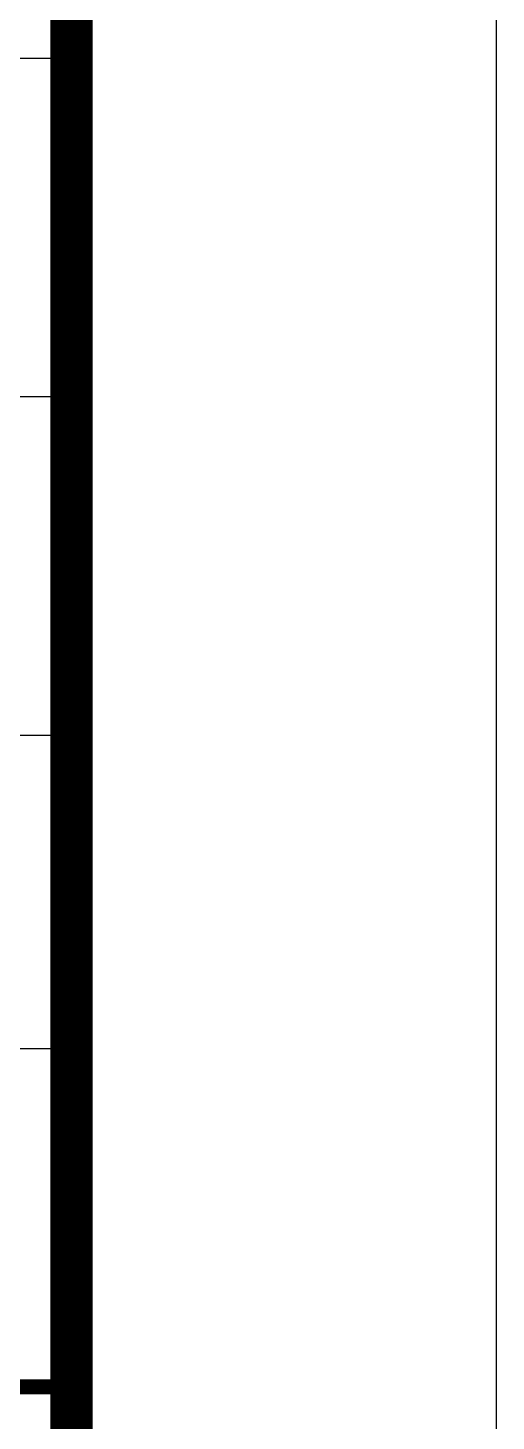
# Model space of a CAD drawing. Extents: x -3102990 to -851544, y -5293060 to -2540151.
# Drawn here: x -2021571 to -2020468, y -2666469 to -2663192 of the extents above; entities that cross this region are included whole.
import ezdxf

# ---------------------------------------------------------------- set-up
doc = ezdxf.new("R2010")
doc.units = 0
doc.header["$LTSCALE"] = 1000
doc.layers.get('0').update_dxf_attribs({"linetype": 'CONTINUOUS'})
doc.layers.add('PUB_TITLE', color=4, linetype='CONTINUOUS')
doc.layers.add('yichutu', color=7, linetype='CONTINUOUS', true_color=0xffffff, plot=False)

# ---------------------------------------------------------------- blocks, each defined once
blk = doc.blocks.new('A$C16496DF1')
at = {"layer": 'PUB_TITLE', "color": 4}
for p, q in [((97878.9, 9639.3), (103110.9, 9639.3)), ((97878.9, 8843.4), (103110.9, 8843.4)), ((97878.9, 8047.5), (103110.9, 8047.5)), ((97878.9, 7310.3), (103110.9, 7310.3))]:
    blk.add_line(p, q, dxfattribs=at)
at = {"layer": 'PUB_TITLE'}
blk.add_lwpolyline([(0, 0), (0, 42000), (104100, 42000), (104100, 0)], close=True, dxfattribs=at)
at = {"layer": 'PUB_TITLE', "const_width": 100}
blk.add_lwpolyline([(103100, 1000), (103100, 41000), (713.3, 41000), (713.3, 1000), (103100, 1000)], dxfattribs=at)
at = {"layer": 'PUB_TITLE', "color": 4, "const_width": 35.2}
blk.add_lwpolyline([(97878.9, 6514.4), (103110.9, 6514.4), (103110.9, 12881.9), (97878.9, 12881.9)], close=True, dxfattribs=at)
blk = doc.blocks.new('yct-1041-420-104100-42000-100-2006.0')
at = {"layer": 'yichutu', "color": 7, "true_color": 0xffffff}
blk.add_lwpolyline([(0, 0), (0, 42000), (104100, 42000), (104100, 0)], close=True, dxfattribs=at)

msp = doc.modelspace()

# ---------------------------------------------------------------- block references
at = {"ltscale": 1.5}
msp.add_blockref('A$C16496DF1', (-2124567.88, -2672902.4), dxfattribs=at)
at = {"layer": 'yichutu'}
msp.add_blockref('yct-1041-420-104100-42000-100-2006.0', (-2124567.87, -2672902.4), dxfattribs=at)

doc.saveas('drawing.dxf')
